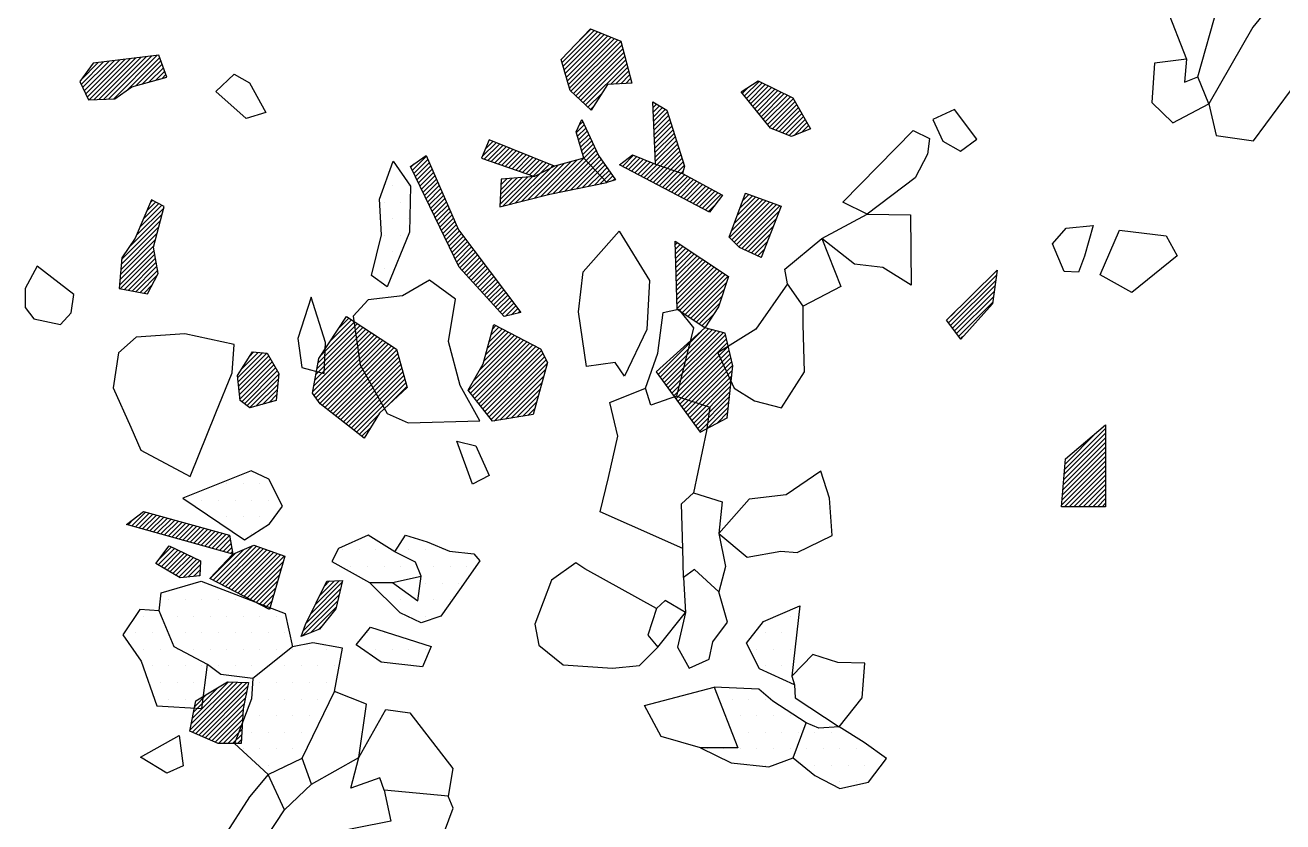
# Model space of a CAD drawing. Header units: metres. Extents: x 128 to 347, y -2100 to -1689.
# Drawn here: x 146 to 240.9, y -1968 to -1907.9 of the extents above; entities that cross this region are included whole.
import ezdxf

# ---------------------------------------------------------------- set-up
doc = ezdxf.new("R2010")
doc.units = ezdxf.units.M
doc.header["$LTSCALE"] = 25
doc.header["$MEASUREMENT"] = 0
doc.layers.get('0').update_dxf_attribs({"linetype": 'CONTINUOUS'})
for name, color, linetype in [('KNOCHEN', 2, 'CONTINUOUS'), ('KNOCHENSCHRAFF', 2, 'CONTINUOUS'), ('STEINE', 4, 'CONTINUOUS'), ('STEINESCHRAFF', 4, 'CONTINUOUS')]:
    doc.layers.add(name, color=color, linetype=linetype)

# ---------------------------------------------------------------- blocks, each defined once
blk = doc.blocks.new('*X1')
at = {"color": 0}
for p, q in [((175.141, -1918.602), (175.353, -1918.391)), ((175.257, -1918.84), (176.312, -1917.785)), ((175.372, -1919.078), (176.42, -1918.031)), ((175.487, -1919.317), (176.527, -1918.277)), ((175.603, -1919.555), (176.635, -1918.523)), ((175.718, -1919.793), (176.742, -1918.769)), ((175.833, -1920.031), (176.85, -1919.015)), ((175.948, -1920.27), (176.958, -1919.261)), ((176.064, -1920.508), (177.065, -1919.507)), ((176.179, -1920.746), (177.173, -1919.753)), ((176.294, -1920.984), (177.28, -1919.999)), ((176.41, -1921.222), (177.388, -1920.245)), ((176.525, -1921.461), (177.495, -1920.491)), ((176.64, -1921.699), (177.603, -1920.737)), ((176.756, -1921.937), (177.71, -1920.983)), ((176.871, -1922.175), (177.818, -1921.229)), ((176.986, -1922.414), (177.926, -1921.475)), ((177.102, -1922.652), (178.033, -1921.721)), ((177.217, -1922.89), (178.141, -1921.967)), ((177.332, -1923.128), (178.248, -1922.213)), ((177.448, -1923.367), (178.356, -1922.459)), ((177.563, -1923.605), (178.463, -1922.705)), ((177.678, -1923.843), (178.571, -1922.951)), ((177.794, -1924.081), (178.678, -1923.197)), ((177.909, -1924.319), (178.803, -1923.426)), ((178.024, -1924.558), (178.955, -1923.627)), ((178.14, -1924.796), (179.107, -1923.828)), ((178.255, -1925.034), (179.259, -1924.03)), ((178.37, -1925.272), (179.411, -1924.231)), ((178.486, -1925.511), (179.564, -1924.433)), ((178.601, -1925.749), (179.716, -1924.634)), ((178.716, -1925.987), (179.868, -1924.836)), ((178.847, -1926.21), (180.02, -1925.037)), ((195.085, -1924.467), (195.24, -1924.312)), ((195.096, -1924.811), (195.454, -1924.452)), ((195.106, -1925.154), (195.667, -1924.593)), ((195.116, -1925.497), (195.88, -1924.733)), ((195.127, -1925.84), (196.094, -1924.873)), ((195.137, -1926.183), (196.307, -1925.013)), ((179.015, -1926.395), (180.172, -1925.238)), ((179.183, -1926.581), (180.324, -1925.44)), ((179.351, -1926.767), (180.476, -1925.641)), ((179.519, -1926.952), (180.628, -1925.843)), ((179.687, -1927.138), (180.781, -1926.044)), ((195.148, -1926.526), (196.521, -1925.153)), ((195.158, -1926.869), (196.734, -1925.294)), ((195.169, -1927.212), (196.947, -1925.434)), ((195.179, -1927.556), (197.161, -1925.574)), ((195.189, -1927.899), (197.374, -1925.714)), ((195.2, -1928.242), (197.587, -1925.854)), ((195.21, -1928.585), (197.801, -1925.995)), ((179.855, -1927.323), (180.933, -1926.246)), ((180.023, -1927.509), (181.085, -1926.447)), ((180.191, -1927.694), (181.237, -1926.648)), ((180.359, -1927.88), (181.389, -1926.85)), ((195.221, -1928.928), (198.014, -1926.135)), ((195.231, -1929.271), (198.227, -1926.275)), ((195.392, -1929.463), (198.441, -1926.415)), ((195.606, -1929.604), (198.654, -1926.555)), ((195.819, -1929.744), (198.867, -1926.696)), ((196.032, -1929.884), (199.081, -1926.836)), ((215.702, -1930.367), (219.321, -1926.748)), ((180.527, -1928.065), (181.541, -1927.051)), ((180.695, -1928.251), (181.693, -1927.253)), ((180.863, -1928.437), (181.845, -1927.454)), ((181.031, -1928.622), (181.998, -1927.656)), ((181.199, -1928.808), (182.15, -1927.857)), ((196.246, -1930.024), (198.96, -1927.31)), ((196.459, -1930.165), (198.783, -1927.84)), ((215.853, -1930.569), (219.264, -1927.159)), ((216.005, -1930.771), (219.206, -1927.57)), ((181.367, -1928.993), (182.302, -1928.058)), ((181.535, -1929.179), (182.454, -1928.26)), ((181.703, -1929.364), (182.606, -1928.461)), ((181.871, -1929.55), (182.758, -1928.663)), ((182.039, -1929.735), (182.91, -1928.864)), ((196.672, -1930.305), (198.607, -1928.37)), ((196.886, -1930.445), (198.431, -1928.9)), ((216.157, -1930.973), (219.149, -1927.981)), ((216.308, -1931.175), (219.092, -1928.391)), ((216.46, -1931.377), (219.035, -1928.802)), ((182.274, -1929.854), (183.062, -1929.066)), ((182.74, -1929.742), (183.215, -1929.267)), ((183.206, -1929.629), (183.367, -1929.468)), ((197.099, -1930.585), (198.013, -1929.671)), ((215.55, -1930.166), (216.169, -1929.547)), ((167.977, -1934.252), (171.53, -1930.698)), ((168.052, -1933.823), (171.315, -1930.56)), ((168.128, -1933.394), (171.101, -1930.421)), ((168.329, -1932.839), (170.886, -1930.282)), ((169.016, -1931.798), (170.672, -1930.143)), ((169.703, -1930.757), (170.457, -1930.004)), ((181.182, -1931.3), (181.789, -1930.693)), ((181.316, -1930.812), (181.557, -1930.571)), ((193.943, -1934.449), (197.587, -1930.805)), ((197.312, -1930.726), (197.373, -1930.665)), ((167.751, -1935.538), (172.174, -1931.115)), ((167.826, -1935.109), (171.959, -1930.976)), ((167.835, -1935.808), (172.388, -1931.254)), ((167.901, -1934.681), (171.745, -1930.837)), ((167.979, -1936.018), (172.603, -1931.393)), ((168.123, -1936.227), (172.817, -1931.532)), ((168.267, -1936.436), (173.032, -1931.671)), ((179.488, -1935.469), (183.416, -1931.54)), ((179.643, -1935.667), (183.649, -1931.661)), ((179.867, -1934.736), (183.184, -1931.419)), ((180.322, -1933.927), (182.951, -1931.298)), ((180.645, -1933.251), (182.719, -1931.177)), ((180.779, -1932.763), (182.486, -1931.056)), ((180.913, -1932.275), (182.254, -1930.935)), ((181.048, -1931.788), (182.021, -1930.814)), ((193.793, -1934.245), (197.064, -1930.974)), ((194.092, -1934.653), (197.866, -1930.879)), ((194.241, -1934.857), (198.145, -1930.953)), ((194.391, -1935.061), (198.425, -1931.028)), ((194.54, -1935.266), (198.704, -1931.102)), ((194.689, -1935.47), (198.888, -1931.271)), ((194.839, -1935.674), (198.954, -1931.558)), ((216.612, -1931.579), (216.793, -1931.397)), ((162.081, -1934.49), (163.956, -1932.616)), ((162.116, -1934.809), (164.28, -1932.645)), ((162.367, -1933.852), (163.631, -1932.587)), ((162.962, -1932.902), (163.307, -1932.557)), ((168.456, -1936.601), (173.247, -1931.81)), ((168.654, -1936.756), (173.461, -1931.949)), ((168.852, -1936.912), (173.676, -1932.088)), ((169.051, -1937.067), (173.89, -1932.227)), ((169.249, -1937.222), (174.074, -1932.397)), ((169.447, -1937.378), (174.151, -1932.673)), ((179.798, -1935.865), (183.881, -1931.782)), ((179.954, -1936.063), (184.114, -1931.903)), ((180.109, -1936.262), (184.346, -1932.024)), ((180.264, -1936.46), (184.579, -1932.145)), ((180.42, -1936.658), (184.811, -1932.267)), ((180.575, -1936.856), (184.986, -1932.445)), ((180.73, -1937.054), (185.104, -1932.681)), ((194.988, -1935.878), (199.02, -1931.846)), ((195.137, -1936.082), (199.086, -1932.133)), ((195.287, -1936.287), (199.153, -1932.421)), ((162.151, -1935.128), (164.425, -1932.853)), ((162.185, -1935.447), (164.553, -1933.079)), ((162.22, -1935.766), (164.681, -1933.305)), ((162.255, -1936.085), (164.809, -1933.53)), ((169.645, -1937.533), (174.229, -1932.949)), ((169.844, -1937.688), (174.307, -1933.225)), ((170.042, -1937.843), (174.384, -1933.501)), ((180.886, -1937.253), (185.222, -1932.916)), ((181.041, -1937.451), (185.34, -1933.152)), ((181.196, -1937.649), (185.415, -1933.43)), ((195.436, -1936.491), (199.219, -1932.708)), ((195.586, -1936.695), (199.285, -1932.996)), ((195.735, -1936.899), (199.351, -1933.283)), ((195.884, -1937.103), (199.417, -1933.571)), ((162.383, -1936.31), (164.937, -1933.756)), ((162.581, -1936.466), (165.065, -1933.981)), ((162.779, -1936.621), (165.172, -1934.228)), ((170.24, -1937.999), (174.462, -1933.777)), ((170.438, -1938.154), (174.54, -1934.053)), ((170.637, -1938.309), (174.617, -1934.329)), ((170.835, -1938.465), (174.695, -1934.604)), ((181.429, -1937.77), (185.283, -1933.916)), ((181.854, -1937.699), (185.151, -1934.402)), ((196.034, -1937.308), (199.384, -1933.957)), ((196.183, -1937.512), (199.344, -1934.351)), ((162.977, -1936.777), (165.133, -1934.62)), ((163.459, -1936.648), (165.094, -1935.013)), ((163.952, -1936.509), (165.055, -1935.405)), ((171.033, -1938.62), (174.773, -1934.88)), ((173.329, -1936.678), (174.85, -1935.156)), ((182.279, -1937.628), (185.019, -1934.887)), ((182.703, -1937.556), (184.887, -1935.373)), ((196.332, -1937.716), (199.303, -1934.745)), ((196.482, -1937.92), (199.262, -1935.14)), ((196.631, -1938.124), (199.222, -1935.534)), ((164.445, -1936.37), (165.016, -1935.798)), ((164.938, -1936.23), (164.977, -1936.19)), ((183.128, -1937.485), (184.755, -1935.858)), ((183.553, -1937.414), (184.623, -1936.344)), ((196.78, -1938.329), (199.181, -1935.928)), ((196.93, -1938.533), (199.14, -1936.322)), ((171.231, -1938.775), (172.72, -1937.287)), ((183.977, -1937.343), (184.491, -1936.83)), ((197.492, -1938.324), (199.1, -1936.717)), ((198.238, -1937.932), (199.059, -1937.111)), ((171.43, -1938.931), (172.141, -1938.219)), ((198.984, -1937.54), (199.018, -1937.505)), ((224.471, -1941.397), (227.546, -1938.322)), ((224.407, -1942.169), (227.547, -1939.029)), ((224.439, -1941.783), (227.546, -1938.675)), ((224.504, -1941.011), (226.92, -1938.594)), ((224.31, -1943.326), (227.547, -1940.089)), ((224.342, -1942.94), (227.547, -1939.735)), ((224.374, -1942.554), (227.547, -1939.382)), ((224.245, -1944.098), (227.548, -1940.795)), ((224.277, -1943.712), (227.548, -1940.442)), ((224.456, -1944.241), (227.548, -1941.148)), ((224.536, -1940.625), (224.584, -1940.577)), ((224.809, -1944.241), (227.548, -1941.502)), ((225.163, -1944.24), (227.549, -1941.855)), ((225.517, -1944.24), (227.549, -1942.208)), ((225.871, -1944.24), (227.549, -1942.562)), ((226.225, -1944.24), (227.549, -1942.915)), ((226.578, -1944.239), (227.55, -1943.268)), ((226.932, -1944.239), (227.55, -1943.622)), ((227.286, -1944.239), (227.55, -1943.975)), ((154.081, -1945.673), (155.118, -1944.635)), ((154.357, -1945.75), (155.395, -1944.712)), ((154.633, -1945.828), (155.673, -1944.788)), ((154.909, -1945.905), (155.95, -1944.864)), ((155.186, -1945.982), (156.227, -1944.94)), ((155.462, -1946.059), (156.505, -1945.017)), ((153.804, -1945.596), (154.248, -1945.152)), ((155.738, -1946.136), (156.782, -1945.093)), ((156.015, -1946.214), (157.059, -1945.169)), ((156.291, -1946.291), (157.337, -1945.245)), ((156.567, -1946.368), (157.614, -1945.321)), ((156.844, -1946.445), (157.892, -1945.398)), ((157.12, -1946.523), (158.169, -1945.474)), ((157.396, -1946.6), (158.446, -1945.55)), ((157.673, -1946.677), (158.724, -1945.626)), ((157.949, -1946.754), (159.001, -1945.702)), ((158.225, -1946.832), (159.278, -1945.779)), ((158.502, -1946.909), (159.556, -1945.855)), ((158.778, -1946.986), (159.833, -1945.931)), ((159.054, -1947.063), (160.11, -1946.007)), ((159.331, -1947.14), (160.388, -1946.084)), ((159.607, -1947.218), (160.665, -1946.16)), ((159.883, -1947.295), (160.942, -1946.236)), ((160.16, -1947.372), (161.22, -1946.312)), ((160.436, -1947.449), (161.467, -1946.418)), ((160.712, -1947.527), (161.521, -1946.718)), ((156.075, -1948.628), (157.316, -1947.388)), ((156.147, -1948.203), (157.076, -1947.273)), ((156.298, -1948.759), (157.555, -1947.502)), ((156.522, -1948.889), (157.794, -1947.616)), ((156.745, -1949.019), (158.034, -1947.73)), ((156.969, -1949.149), (158.273, -1947.845)), ((159.999, -1949.654), (161.94, -1947.713)), ((160.231, -1949.775), (162.549, -1947.457)), ((160.463, -1949.897), (163.159, -1947.201)), ((160.696, -1950.018), (163.501, -1947.213)), ((160.928, -1950.139), (163.763, -1947.304)), ((160.989, -1947.604), (161.575, -1947.018)), ((161.16, -1950.26), (164.026, -1947.395)), ((161.265, -1947.681), (161.629, -1947.317)), ((161.393, -1950.382), (164.288, -1947.486)), ((161.541, -1947.758), (161.682, -1947.617)), ((161.625, -1950.503), (164.551, -1947.577)), ((161.857, -1950.624), (164.813, -1947.668)), ((162.09, -1950.745), (165.076, -1947.759)), ((162.322, -1950.867), (165.338, -1947.851)), ((157.192, -1949.279), (158.512, -1947.959)), ((157.416, -1949.409), (158.751, -1948.073)), ((157.639, -1949.539), (158.991, -1948.187)), ((157.959, -1949.573), (159.23, -1948.302)), ((158.353, -1949.532), (159.253, -1948.632)), ((162.554, -1950.988), (165.601, -1947.942)), ((162.787, -1951.109), (165.527, -1948.369)), ((158.748, -1949.491), (159.237, -1949.002)), ((159.143, -1949.45), (159.22, -1949.372)), ((163.019, -1951.23), (165.382, -1948.867)), ((163.251, -1951.351), (165.238, -1949.365)), ((163.484, -1951.473), (165.093, -1949.863)), ((163.716, -1951.594), (164.948, -1950.362)), ((167.213, -1953.046), (169.836, -1950.424)), ((167.566, -1952.34), (169.946, -1949.961)), ((167.918, -1951.635), (169.75, -1949.802)), ((168.27, -1950.929), (169.381, -1949.818)), ((168.623, -1950.223), (169.011, -1949.835)), ((163.948, -1951.715), (164.804, -1950.86)), ((164.181, -1951.836), (164.659, -1951.358)), ((166.979, -1953.988), (169.616, -1951.351)), ((167.021, -1953.592), (169.726, -1950.888)), ((164.413, -1951.958), (164.514, -1951.856)), ((167.577, -1953.744), (169.506, -1951.815)), ((168.174, -1953.5), (168.439, -1953.235)), ((158.482, -1961.071), (162.075, -1957.477)), ((158.57, -1960.629), (161.733, -1957.466)), ((158.646, -1961.26), (162.418, -1957.488)), ((158.658, -1960.188), (161.39, -1957.456)), ((158.746, -1959.746), (160.63, -1957.862)), ((158.893, -1961.366), (162.761, -1957.499)), ((159.141, -1961.472), (162.843, -1957.771)), ((159.389, -1961.578), (162.752, -1958.215)), ((158.834, -1959.305), (159.753, -1958.385)), ((159.636, -1961.684), (162.661, -1958.659)), ((159.884, -1961.79), (162.57, -1959.104)), ((160.131, -1961.896), (162.488, -1959.54)), ((160.379, -1962.002), (162.466, -1959.915)), ((160.637, -1962.098), (162.444, -1960.291)), ((160.99, -1962.098), (162.422, -1960.666)), ((161.344, -1962.098), (162.4, -1961.041)), ((161.698, -1962.097), (162.379, -1961.417)), ((162.052, -1962.097), (162.357, -1961.792))]:
    blk.add_line(p, q, dxfattribs=at)
blk = doc.blocks.new('*X3')
at = {"color": 0}
for p, q in [((215.102, -1870.863), (216.858, -1869.107)), ((215.393, -1870.219), (216.637, -1868.975)), ((215.699, -1869.559), (216.415, -1868.842)), ((216.006, -1868.899), (216.194, -1868.71)), ((215.289, -1871.029), (217.079, -1869.24)), ((215.477, -1871.195), (217.3, -1869.372)), ((215.664, -1871.361), (217.521, -1869.505)), ((215.852, -1871.527), (217.742, -1869.637)), ((216.039, -1871.693), (217.963, -1869.77)), ((216.227, -1871.859), (218.184, -1869.902)), ((216.415, -1872.025), (218.405, -1870.034)), ((216.602, -1872.191), (218.627, -1870.167)), ((216.79, -1872.357), (218.848, -1870.299)), ((216.977, -1872.523), (218.778, -1870.723)), ((217.165, -1872.69), (218.556, -1871.298)), ((217.352, -1872.856), (218.335, -1871.873)), ((217.54, -1873.022), (218.114, -1872.448)), ((214.626, -1875.582), (216.344, -1873.864)), ((214.748, -1875.106), (216.208, -1873.646)), ((215.428, -1874.072), (216.073, -1873.428)), ((217.727, -1873.188), (217.892, -1873.023)), ((214.851, -1875.71), (216.48, -1874.082)), ((215.076, -1875.839), (216.615, -1874.3)), ((215.46, -1875.808), (216.751, -1874.517)), ((216.045, -1875.577), (216.887, -1874.735)), ((165.229, -1875.128), (165.304, -1875.053)), ((165.334, -1875.376), (165.596, -1875.114)), ((165.44, -1875.624), (165.887, -1875.176)), ((165.546, -1875.871), (166.179, -1875.238)), ((165.651, -1876.119), (166.471, -1875.3)), ((165.757, -1876.367), (166.762, -1875.362)), ((165.863, -1876.615), (167.054, -1875.424)), ((165.969, -1876.863), (167.345, -1875.486)), ((166.074, -1877.111), (167.637, -1875.548)), ((166.18, -1877.359), (167.929, -1875.61)), ((166.397, -1877.495), (168.22, -1875.672)), ((166.656, -1877.59), (168.512, -1875.734)), ((216.63, -1875.345), (217.022, -1874.953)), ((149.209, -1879.834), (153.241, -1875.802)), ((149.323, -1880.074), (153.595, -1875.801)), ((149.436, -1880.314), (153.742, -1876.008)), ((149.55, -1880.553), (153.884, -1876.219)), ((149.664, -1880.793), (154.027, -1876.43)), ((149.778, -1881.033), (154.17, -1876.641)), ((151.718, -1876.972), (152.888, -1875.802)), ((151.987, -1876.349), (152.534, -1875.802)), ((154.965, -1877.613), (156.409, -1876.169)), ((155.216, -1877.716), (156.751, -1876.181)), ((155.466, -1877.819), (157.092, -1876.193)), ((155.717, -1877.922), (157.434, -1876.205)), ((155.845, -1876.38), (156.068, -1876.157)), ((155.968, -1878.025), (157.776, -1876.217)), ((156.218, -1878.128), (158.117, -1876.229)), ((156.469, -1878.231), (158.459, -1876.241)), ((156.9, -1878.154), (158.8, -1876.253)), ((157.369, -1878.038), (158.955, -1876.452)), ((166.915, -1877.684), (168.804, -1875.796)), ((167.174, -1877.779), (169.095, -1875.858)), ((167.432, -1877.874), (169.387, -1875.92)), ((167.691, -1877.969), (169.678, -1875.982)), ((168.763, -1877.25), (169.97, -1876.043)), ((168.99, -1877.377), (170.262, -1876.105)), ((169.216, -1877.504), (170.553, -1876.167)), ((169.443, -1877.631), (170.845, -1876.229)), ((169.669, -1877.759), (171.137, -1876.291)), ((169.895, -1877.886), (171.411, -1876.37)), ((149.891, -1881.273), (154.313, -1876.851)), ((150.005, -1881.513), (154.456, -1877.062)), ((150.119, -1881.752), (154.598, -1877.273)), ((150.233, -1881.992), (154.741, -1877.484)), ((154.828, -1877.751), (154.965, -1877.613)), ((157.838, -1877.923), (159.021, -1876.739)), ((158.307, -1877.807), (159.088, -1877.026)), ((158.775, -1877.692), (159.154, -1877.314)), ((167.95, -1878.064), (168.709, -1877.304)), ((168.208, -1878.159), (168.709, -1877.658)), ((170.122, -1878.013), (171.366, -1876.769)), ((170.348, -1878.14), (171.321, -1877.167)), ((170.575, -1878.267), (171.276, -1877.566)), ((205.968, -1877.522), (206.334, -1877.156)), ((206.134, -1877.71), (206.891, -1876.953)), ((206.3, -1877.898), (207.096, -1877.102)), ((206.465, -1878.085), (207.27, -1877.28)), ((206.631, -1878.273), (207.445, -1877.459)), ((206.797, -1878.461), (207.62, -1877.638)), ((154.895, -1878.037), (155.216, -1877.716)), ((154.963, -1878.322), (155.466, -1877.819)), ((155.031, -1878.608), (155.717, -1877.922)), ((155.099, -1878.894), (155.968, -1878.025)), ((155.167, -1879.179), (156.218, -1878.128)), ((155.235, -1879.465), (156.469, -1878.231)), ((155.481, -1879.572), (156.748, -1878.306)), ((155.734, -1879.673), (157.032, -1878.375)), ((155.987, -1879.774), (157.317, -1878.443)), ((156.239, -1879.875), (157.602, -1878.512)), ((156.642, -1879.826), (157.886, -1878.581)), ((168.467, -1878.253), (168.71, -1878.011)), ((170.801, -1878.394), (171.231, -1877.964)), ((171.028, -1878.521), (171.186, -1878.363)), ((206.963, -1878.648), (207.795, -1877.816)), ((207.129, -1878.836), (207.97, -1877.995)), ((207.295, -1879.024), (208.145, -1878.174)), ((207.585, -1879.087), (208.319, -1878.353)), ((207.929, -1879.097), (208.494, -1878.531)), ((218.678, -1880.722), (220.796, -1878.604)), ((218.77, -1880.984), (221.129, -1878.624)), ((222.401, -1878.767), (223.238, -1877.93)), ((222.472, -1879.05), (223.372, -1878.149)), ((222.543, -1879.332), (223.507, -1878.368)), ((222.613, -1879.615), (223.642, -1878.587)), ((150.347, -1882.232), (153.543, -1879.035)), ((157.057, -1879.764), (158.171, -1878.65)), ((157.472, -1879.703), (158.111, -1879.064)), ((157.887, -1879.642), (158.017, -1879.511)), ((208.272, -1879.107), (208.669, -1878.71)), ((208.616, -1879.117), (208.844, -1878.889)), ((208.96, -1879.127), (209.019, -1879.068)), ((218.126, -1879.153), (218.346, -1878.932)), ((218.218, -1879.414), (218.755, -1878.878)), ((218.31, -1879.676), (219.163, -1878.823)), ((218.402, -1879.937), (219.571, -1878.768)), ((218.494, -1880.199), (219.979, -1878.713)), ((218.586, -1880.46), (220.388, -1878.659)), ((218.862, -1881.245), (221.158, -1878.949)), ((218.954, -1881.507), (221.186, -1879.275)), ((222.684, -1879.898), (223.776, -1878.806)), ((222.755, -1880.18), (223.911, -1879.025)), ((222.826, -1880.463), (224.046, -1879.244)), ((222.897, -1880.746), (224.18, -1879.462)), ((219.046, -1881.768), (221.214, -1879.6)), ((219.327, -1881.841), (221.243, -1879.925)), ((219.746, -1881.775), (221.271, -1880.251)), ((222.968, -1881.028), (224.315, -1879.681)), ((223.039, -1881.311), (224.45, -1879.9)), ((223.11, -1881.594), (224.584, -1880.119)), ((223.206, -1881.851), (224.719, -1880.338)), ((220.165, -1881.71), (221.299, -1880.576)), ((220.584, -1881.645), (221.327, -1880.901)), ((221.003, -1881.579), (221.356, -1881.226)), ((223.419, -1881.992), (224.854, -1880.557)), ((223.631, -1882.133), (224.988, -1880.776)), ((223.843, -1882.274), (225.123, -1880.995)), ((224.055, -1882.416), (225.258, -1881.214)), ((224.268, -1882.557), (225.392, -1881.432)), ((150.46, -1882.472), (151.332, -1881.6)), ((224.48, -1882.698), (225.529, -1881.649)), ((224.692, -1882.84), (225.666, -1881.866)), ((225.005, -1882.88), (225.803, -1882.082)), ((225.632, -1882.607), (225.94, -1882.299)), ((160.598, -1886.123), (161.506, -1885.214)), ((160.644, -1885.723), (161.282, -1885.085)), ((160.69, -1885.324), (161.058, -1884.955)), ((160.736, -1884.924), (160.834, -1884.826)), ((203.49, -1885.657), (204.533, -1884.614)), ((203.656, -1885.845), (204.734, -1884.767)), ((203.822, -1886.032), (204.935, -1884.919)), ((203.988, -1886.22), (205.136, -1885.072)), ((204.154, -1886.408), (205.337, -1885.224)), ((160.459, -1887.322), (161.793, -1885.989)), ((160.505, -1886.922), (161.758, -1885.669)), ((160.552, -1886.523), (161.724, -1885.35)), ((203.301, -1890.796), (207.941, -1886.156)), ((203.324, -1885.47), (203.393, -1885.401)), ((204.32, -1886.595), (205.538, -1885.377)), ((204.486, -1886.783), (205.747, -1885.521)), ((204.652, -1886.97), (206.021, -1885.6)), ((204.818, -1887.158), (206.296, -1885.68)), ((204.867, -1888.876), (207.666, -1886.077)), ((204.984, -1887.345), (206.57, -1885.759)), ((205.034, -1888.356), (207.392, -1885.997)), ((205.15, -1887.533), (206.844, -1885.839)), ((205.201, -1887.836), (207.118, -1885.918)), ((160.321, -1888.521), (161.895, -1886.946)), ((160.367, -1888.121), (161.861, -1886.627)), ((160.413, -1887.721), (161.827, -1886.308)), ((203.346, -1891.104), (208.215, -1886.235)), ((207.158, -1887.646), (208.489, -1886.315)), ((207.454, -1887.704), (208.763, -1886.394)), ((207.749, -1887.762), (208.961, -1886.55)), ((208.045, -1887.82), (209.101, -1886.763)), ((208.341, -1887.878), (209.242, -1886.976)), ((149.944, -1889.705), (151.586, -1888.064)), ((150.105, -1889.898), (152.228, -1887.775)), ((150.266, -1890.091), (152.521, -1887.835)), ((150.46, -1890.251), (152.815, -1887.895)), ((150.793, -1890.271), (153.108, -1887.955)), ((151.127, -1890.29), (153.402, -1888.015)), ((151.46, -1890.31), (153.696, -1888.075)), ((160.183, -1889.72), (161.998, -1887.904)), ((160.229, -1889.32), (161.964, -1887.585)), ((160.275, -1888.92), (161.93, -1887.266)), ((203.391, -1891.413), (206.843, -1887.961)), ((208.636, -1887.935), (209.382, -1887.19)), ((208.932, -1887.993), (209.522, -1887.403)), ((209.227, -1888.051), (209.663, -1887.616)), ((209.523, -1888.109), (209.803, -1887.829)), ((209.819, -1888.167), (209.943, -1888.043)), ((149.784, -1889.512), (150.585, -1888.711)), ((151.794, -1890.33), (153.989, -1888.135)), ((152.112, -1890.366), (154.149, -1888.329)), ((152.339, -1890.493), (154.259, -1888.573)), ((152.565, -1890.62), (154.369, -1888.817)), ((152.791, -1890.748), (154.478, -1889.06)), ((160.106, -1890.504), (162.067, -1888.543)), ((160.137, -1890.119), (162.033, -1888.224)), ((160.316, -1890.647), (162.101, -1888.862)), ((202.986, -1888.636), (203.102, -1888.52)), ((203.031, -1888.945), (203.367, -1888.609)), ((203.076, -1889.253), (203.632, -1888.697)), ((203.121, -1889.562), (203.898, -1888.785)), ((203.166, -1889.87), (204.163, -1888.873)), ((203.211, -1890.179), (204.428, -1888.961)), ((203.256, -1890.487), (204.693, -1889.05)), ((203.467, -1891.691), (206.707, -1888.45)), ((203.626, -1891.885), (206.571, -1888.94)), ((153.017, -1890.875), (154.588, -1889.304)), ((153.243, -1891.002), (154.698, -1889.548)), ((153.469, -1891.13), (154.807, -1889.792)), ((160.527, -1890.79), (162.121, -1889.196)), ((160.737, -1890.933), (161.845, -1889.825)), ((203.784, -1892.08), (206.435, -1889.43)), ((203.943, -1892.275), (206.299, -1889.919)), ((214.617, -1892.562), (217.176, -1890.002)), ((153.696, -1891.257), (154.917, -1890.036)), ((153.922, -1891.385), (155.027, -1890.28)), ((154.51, -1891.15), (155.136, -1890.524)), ((160.947, -1891.076), (161.57, -1890.454)), ((204.102, -1892.47), (206.163, -1890.409)), ((204.261, -1892.665), (206.027, -1890.899)), ((214.682, -1892.143), (216.773, -1890.052)), ((214.77, -1891.701), (216.192, -1890.279)), ((214.807, -1892.725), (217.418, -1890.114)), ((214.858, -1891.259), (215.611, -1890.506)), ((214.946, -1890.818), (215.031, -1890.733)), ((214.998, -1892.888), (217.66, -1890.225)), ((215.188, -1893.051), (217.902, -1890.337)), ((215.379, -1893.214), (218.144, -1890.448)), ((215.569, -1893.377), (218.386, -1890.56)), ((215.805, -1893.495), (218.628, -1890.671)), ((216.095, -1893.558), (218.87, -1890.783)), ((216.385, -1893.622), (219.133, -1890.873)), ((216.675, -1893.685), (219.445, -1890.915)), ((216.966, -1893.748), (219.757, -1890.956)), ((161.158, -1891.22), (161.294, -1891.083)), ((204.419, -1892.859), (205.89, -1891.388)), ((204.578, -1893.054), (205.754, -1891.878)), ((217.256, -1893.811), (220.07, -1890.998)), ((219.898, -1891.523), (220.382, -1891.039)), ((204.737, -1893.249), (205.618, -1892.368)), ((204.896, -1893.444), (205.482, -1892.857)), ((217.28, -1894.495), (219.472, -1892.303)), ((217.295, -1894.126), (219.358, -1892.063)), ((219.048, -1893.08), (219.585, -1892.542)), ((219.52, -1892.961), (219.699, -1892.782)), ((205.054, -1893.638), (205.346, -1893.347)), ((217.264, -1894.864), (218.662, -1893.466)), ((202.639, -1895.7), (203.782, -1894.558)), ((202.965, -1895.728), (204.5, -1894.192)), ((203.291, -1895.756), (205.215, -1893.832)), ((203.616, -1895.784), (205.508, -1893.892)), ((203.942, -1895.811), (205.802, -1893.952)), ((204.268, -1895.839), (206.095, -1894.012)), ((204.594, -1895.867), (206.389, -1894.072)), ((204.92, -1895.894), (206.682, -1894.132)), ((205.246, -1895.922), (206.976, -1894.192)), ((205.572, -1895.95), (207.29, -1894.231)), ((205.897, -1895.977), (207.673, -1894.201)), ((206.223, -1896.005), (208.057, -1894.172)), ((206.549, -1896.033), (208.44, -1894.142)), ((206.875, -1896.06), (208.823, -1894.112)), ((207.201, -1896.088), (209.207, -1894.082)), ((207.527, -1896.116), (209.59, -1894.053)), ((207.853, -1896.144), (209.973, -1894.023)), ((208.179, -1896.171), (210.357, -1893.993)), ((208.504, -1896.199), (210.74, -1893.963)), ((208.83, -1896.227), (211.123, -1893.934)), ((209.156, -1896.254), (211.279, -1894.132)), ((209.482, -1896.282), (211.392, -1894.372)), ((209.808, -1896.31), (211.505, -1894.612)), ((217.628, -1894.853), (218.551, -1893.931)), ((218.369, -1894.466), (218.44, -1894.396)), ((201.987, -1895.645), (202.344, -1895.288)), ((202.313, -1895.673), (203.063, -1894.923)), ((210.134, -1896.337), (211.618, -1894.853)), ((210.46, -1896.365), (211.732, -1895.093)), ((210.785, -1896.393), (211.845, -1895.333)), ((211.111, -1896.421), (211.958, -1895.574)), ((185.532, -1897.605), (186.567, -1896.569)), ((186.318, -1896.465), (186.334, -1896.449)), ((211.437, -1896.448), (212.071, -1895.814)), ((211.763, -1896.476), (212.185, -1896.054)), ((212.089, -1896.504), (212.298, -1896.294)), ((184.223, -1901.035), (187.968, -1897.29)), ((184.26, -1900.644), (187.735, -1897.17)), ((184.298, -1900.253), (187.501, -1897.05)), ((184.335, -1899.862), (187.268, -1896.93)), ((184.372, -1899.472), (187.034, -1896.81)), ((184.745, -1898.745), (186.801, -1896.689)), ((184.186, -1901.426), (187.697, -1897.915)), ((184.148, -1901.817), (187.298, -1898.667)), ((184.356, -1901.962), (186.9, -1899.418)), ((211.121, -1899.946), (212.182, -1898.885)), ((211.24, -1899.474), (211.944, -1898.77)), ((211.252, -1900.169), (212.42, -1899)), ((211.383, -1900.392), (212.659, -1899.116)), ((211.514, -1900.614), (212.897, -1899.231)), ((211.645, -1900.837), (213.135, -1899.346)), ((211.775, -1901.06), (213.373, -1899.462)), ((184.641, -1902.031), (186.561, -1900.112)), ((211.906, -1901.282), (213.438, -1899.75)), ((212.037, -1901.505), (213.446, -1900.096)), ((212.168, -1901.728), (213.454, -1900.442)), ((225.239, -1899.971), (225.337, -1899.873)), ((225.299, -1900.264), (225.754, -1899.809)), ((225.36, -1900.557), (226.171, -1899.746)), ((225.42, -1900.85), (226.588, -1899.682)), ((225.481, -1901.143), (226.952, -1899.671)), ((225.541, -1901.436), (227.147, -1899.83)), ((225.765, -1901.566), (227.342, -1899.989)), ((226.286, -1901.398), (227.537, -1900.147)), ((226.807, -1901.231), (227.732, -1900.306)), ((184.926, -1902.099), (186.286, -1900.739)), ((185.211, -1902.168), (186.012, -1901.367)), ((212.299, -1901.95), (213.462, -1900.788)), ((212.476, -1902.127), (213.469, -1901.134)), ((227.328, -1901.063), (227.927, -1900.464)), ((227.849, -1900.895), (228.122, -1900.623)), ((185.496, -1902.236), (185.738, -1901.994)), ((212.971, -1901.985), (213.477, -1901.479)), ((213.467, -1901.843), (213.485, -1901.825)), ((186.56, -1910.719), (188.978, -1908.301)), ((186.638, -1910.994), (189.231, -1908.401)), ((186.716, -1911.269), (189.483, -1908.502)), ((186.794, -1911.545), (189.736, -1908.603)), ((186.872, -1911.82), (189.989, -1908.704)), ((186.951, -1912.096), (190.242, -1908.805)), ((187.029, -1912.371), (190.494, -1908.906)), ((187.541, -1909.384), (188.725, -1908.2)), ((187.107, -1912.647), (190.747, -1909.007)), ((187.22, -1912.887), (190.988, -1909.119)), ((187.403, -1913.058), (191.061, -1909.4)), ((187.586, -1913.229), (191.133, -1909.681)), ((150.217, -1912.06), (151.562, -1910.715)), ((150.265, -1912.366), (151.966, -1910.664)), ((150.38, -1912.604), (152.37, -1910.614)), ((150.495, -1912.843), (152.774, -1910.564)), ((150.61, -1913.081), (153.177, -1910.514)), ((150.725, -1913.32), (153.581, -1910.463)), ((150.881, -1913.517), (153.985, -1910.413)), ((151.244, -1913.508), (154.389, -1910.363)), ((151.607, -1913.498), (154.793, -1910.313)), ((151.97, -1913.489), (155.196, -1910.262)), ((152.333, -1913.479), (155.6, -1910.212)), ((152.697, -1913.469), (156.004, -1910.162)), ((153.678, -1912.842), (156.192, -1910.327)), ((154.415, -1912.458), (156.287, -1910.586)), ((154.899, -1912.328), (156.381, -1910.845)), ((187.768, -1913.399), (191.206, -1909.962)), ((187.951, -1913.57), (191.279, -1910.242)), ((188.134, -1913.741), (191.352, -1910.523)), ((188.317, -1913.912), (191.424, -1910.804)), ((155.383, -1912.197), (156.476, -1911.105)), ((155.868, -1912.066), (156.57, -1911.364)), ((156.352, -1911.935), (156.665, -1911.623)), ((190.229, -1912.353), (191.497, -1911.085)), ((190.603, -1912.332), (191.57, -1911.366)), ((190.978, -1912.311), (191.642, -1911.647)), ((191.353, -1912.29), (191.715, -1911.928)), ((191.727, -1912.269), (191.788, -1912.209)), ((200.157, -1913.031), (200.616, -1912.573)), ((200.314, -1913.228), (201.407, -1912.135)), ((200.471, -1913.425), (201.645, -1912.251)), ((200.628, -1913.621), (201.882, -1912.367)), ((200.785, -1913.818), (202.12, -1912.483)), ((200.942, -1914.015), (202.357, -1912.599)), ((201.099, -1914.211), (202.594, -1912.716)), ((188.5, -1914.082), (189.54, -1913.042)), ((193.39, -1913.789), (193.449, -1913.729)), ((201.255, -1914.408), (202.832, -1912.832)), ((201.412, -1914.605), (203.069, -1912.948)), ((201.569, -1914.801), (203.306, -1913.064)), ((201.726, -1914.998), (203.544, -1913.18)), ((201.883, -1915.195), (203.781, -1913.296)), ((202.04, -1915.392), (203.987, -1913.444)), ((202.197, -1915.588), (204.115, -1913.67)), ((188.682, -1914.253), (188.937, -1913.999)), ((193.405, -1914.127), (193.674, -1913.857)), ((193.42, -1914.466), (193.899, -1913.986)), ((193.435, -1914.804), (194.125, -1914.114)), ((193.449, -1915.143), (194.35, -1914.243)), ((193.464, -1915.482), (194.502, -1914.444)), ((202.407, -1915.731), (204.242, -1913.896)), ((202.663, -1915.829), (204.37, -1914.122)), ((202.918, -1915.928), (204.498, -1914.347)), ((203.173, -1916.026), (204.626, -1914.573)), ((187.638, -1916.005), (188.217, -1915.425)), ((187.838, -1915.451), (188.104, -1915.185)), ((193.479, -1915.82), (194.586, -1914.713)), ((193.494, -1916.159), (194.671, -1914.982)), ((193.509, -1916.497), (194.755, -1915.252)), ((193.524, -1916.836), (194.84, -1915.521)), ((203.428, -1916.125), (204.754, -1914.799)), ((203.683, -1916.223), (204.881, -1915.025)), ((204.051, -1916.209), (205.009, -1915.25)), ((204.634, -1915.979), (205.137, -1915.476)), ((181.012, -1916.62), (181.063, -1916.57)), ((187.716, -1916.281), (188.331, -1915.665)), ((187.794, -1916.556), (188.444, -1915.905)), ((187.872, -1916.832), (188.558, -1916.145)), ((187.949, -1917.107), (188.671, -1916.386)), ((193.539, -1917.174), (194.924, -1915.79)), ((193.554, -1917.513), (195.009, -1916.059)), ((193.569, -1917.852), (195.093, -1916.328)), ((205.217, -1915.749), (205.265, -1915.702)), ((180.528, -1917.812), (181.567, -1916.772)), ((180.684, -1918.009), (181.819, -1916.873)), ((180.77, -1917.216), (181.315, -1916.671)), ((180.946, -1918.1), (182.072, -1916.975)), ((181.209, -1918.191), (182.324, -1917.076)), ((181.472, -1918.282), (182.576, -1917.177)), ((181.735, -1918.372), (182.829, -1917.278)), ((181.998, -1918.463), (183.081, -1917.38)), ((182.26, -1918.554), (183.333, -1917.481)), ((188.027, -1917.383), (188.785, -1916.626)), ((188.105, -1917.659), (188.898, -1916.866)), ((188.184, -1917.934), (189.012, -1917.106)), ((188.356, -1918.115), (189.125, -1917.346)), ((193.584, -1918.19), (195.178, -1916.597)), ((193.702, -1918.426), (195.262, -1916.866)), ((193.964, -1918.517), (195.347, -1917.135)), ((194.226, -1918.609), (195.431, -1917.404)), ((182.523, -1918.645), (183.586, -1917.582)), ((182.786, -1918.735), (183.838, -1917.683)), ((183.049, -1918.826), (184.09, -1917.785)), ((183.312, -1918.917), (184.343, -1917.886)), ((183.574, -1919.008), (184.595, -1917.987)), ((183.837, -1919.098), (184.847, -1918.088)), ((183.996, -1921.06), (186.713, -1918.343)), ((184.1, -1919.189), (185.1, -1918.19)), ((184.363, -1919.28), (185.352, -1918.291)), ((184.473, -1920.938), (187.204, -1918.206)), ((184.909, -1919.087), (185.604, -1918.392)), ((184.949, -1920.815), (187.695, -1918.069)), ((185.425, -1920.693), (188.183, -1917.934)), ((185.883, -1920.588), (188.356, -1918.115)), ((186.327, -1920.498), (188.528, -1918.297)), ((188.528, -1918.297), (189.239, -1917.586)), ((188.7, -1918.479), (189.365, -1917.813)), ((188.871, -1918.66), (189.51, -1918.022)), ((189.043, -1918.842), (189.655, -1918.23)), ((189.215, -1919.024), (189.8, -1918.439)), ((191.101, -1918.552), (191.943, -1917.71)), ((191.332, -1918.674), (192.194, -1917.813)), ((191.564, -1918.796), (192.444, -1917.916)), ((191.796, -1918.918), (192.695, -1918.019)), ((192.028, -1919.04), (192.946, -1918.122)), ((192.26, -1919.161), (193.196, -1918.225)), ((192.491, -1919.283), (193.447, -1918.328)), ((192.723, -1919.405), (193.702, -1918.426)), ((194.488, -1918.7), (195.516, -1917.673)), ((194.75, -1918.792), (195.6, -1917.942)), ((195.012, -1918.883), (195.685, -1918.211)), ((181.866, -1921.423), (183.933, -1919.356)), ((181.884, -1921.052), (183.548, -1919.388)), ((181.902, -1920.68), (183.162, -1919.42)), ((182.092, -1921.551), (184.318, -1919.324)), ((182.568, -1921.428), (184.909, -1919.087)), ((183.044, -1921.306), (185.618, -1918.732)), ((183.52, -1921.183), (186.223, -1918.481)), ((185.618, -1918.732), (185.857, -1918.493)), ((186.77, -1920.408), (188.7, -1918.479)), ((187.214, -1920.318), (188.871, -1918.66)), ((187.658, -1920.228), (189.043, -1918.842)), ((188.101, -1920.138), (189.215, -1919.024)), ((188.545, -1920.047), (189.387, -1919.205)), ((188.989, -1919.957), (189.559, -1919.387)), ((189.387, -1919.205), (189.945, -1918.647)), ((189.559, -1919.387), (190.09, -1918.856)), ((189.731, -1919.569), (190.235, -1919.064)), ((189.903, -1919.751), (190.38, -1919.273)), ((192.955, -1919.527), (193.964, -1918.517)), ((193.187, -1919.648), (194.226, -1918.609)), ((193.418, -1919.77), (194.488, -1918.7)), ((193.65, -1919.892), (194.75, -1918.792)), ((193.882, -1920.014), (195.012, -1918.883)), ((194.114, -1920.136), (195.274, -1918.975)), ((194.346, -1920.257), (195.536, -1919.066)), ((194.577, -1920.379), (195.778, -1919.178)), ((194.809, -1920.501), (196.007, -1919.303)), ((195.274, -1918.975), (195.769, -1918.48)), ((195.536, -1919.066), (195.684, -1918.918)), ((181.92, -1920.309), (182.777, -1919.451)), ((181.937, -1919.938), (182.392, -1919.483)), ((181.955, -1919.566), (182.007, -1919.515)), ((189.432, -1919.867), (189.731, -1919.569)), ((189.876, -1919.777), (189.903, -1919.751)), ((190.381, -1919.626), (190.525, -1919.481)), ((195.041, -1920.623), (196.237, -1919.427)), ((195.273, -1920.744), (196.466, -1919.551)), ((195.504, -1920.866), (196.696, -1919.675)), ((195.736, -1920.988), (196.925, -1919.799)), ((195.968, -1921.11), (197.154, -1919.923)), ((196.2, -1921.231), (197.384, -1920.048)), ((196.432, -1921.353), (197.613, -1920.172)), ((196.663, -1921.475), (197.842, -1920.296)), ((155.222, -1921.904), (155.891, -1921.236)), ((155.478, -1921.294), (155.659, -1921.114)), ((196.895, -1921.597), (198.072, -1920.42)), ((197.127, -1921.719), (198.301, -1920.544)), ((197.359, -1921.84), (198.53, -1920.669)), ((199.176, -1923.912), (201.95, -1921.138)), ((199.347, -1923.388), (201.69, -1921.045)), ((199.353, -1924.089), (202.21, -1921.231)), ((199.553, -1922.828), (201.429, -1920.952)), ((199.759, -1922.268), (201.169, -1920.859)), ((199.966, -1921.708), (200.908, -1920.766)), ((200.172, -1921.148), (200.648, -1920.672)), ((200.378, -1920.589), (200.387, -1920.579)), ((153.883, -1924.658), (156.391, -1922.149)), ((154.453, -1923.734), (156.519, -1921.667)), ((154.709, -1923.124), (156.354, -1921.479)), ((154.966, -1922.514), (156.122, -1921.357)), ((197.59, -1921.962), (198.101, -1921.452)), ((199.53, -1924.265), (202.471, -1921.324)), ((199.707, -1924.442), (202.731, -1921.418)), ((199.884, -1924.619), (202.992, -1921.511)), ((200.109, -1924.746), (202.943, -1921.913)), ((153.286, -1925.961), (156.135, -1923.112)), ((153.321, -1925.573), (156.263, -1922.631)), ((200.35, -1924.859), (202.713, -1922.496)), ((200.591, -1924.972), (202.483, -1923.08)), ((153.218, -1926.737), (155.879, -1924.075)), ((153.252, -1926.349), (156.007, -1923.594)), ((200.832, -1925.085), (202.254, -1923.663)), ((153.15, -1927.512), (155.773, -1924.888)), ((153.184, -1927.124), (155.751, -1924.557)), ((201.073, -1925.197), (202.024, -1924.246)), ((201.314, -1925.31), (201.794, -1924.83)), ((153.238, -1927.777), (155.827, -1925.188)), ((153.535, -1927.833), (155.881, -1925.488)), ((153.832, -1927.89), (155.935, -1925.787)), ((201.555, -1925.423), (201.564, -1925.413)), ((154.13, -1927.946), (155.989, -1926.087)), ((154.427, -1928.003), (156.043, -1926.386)), ((154.724, -1928.059), (156.014, -1926.769)), ((155.021, -1928.115), (155.612, -1927.525))]:
    blk.add_line(p, q, dxfattribs=at)
blk = doc.blocks.new('*X12')
at = {"color": 0}
for p, q in [((173.75, -1920), (173.75, -1920)), ((175, -1920), (175, -1920)), ((173.125, -1921.25), (173.125, -1921.25)), ((174.375, -1921.25), (174.375, -1921.25)), ((173.75, -1922.5), (173.75, -1922.5)), ((175, -1922.5), (175, -1922.5)), ((173.125, -1923.75), (173.125, -1923.75)), ((174.375, -1923.75), (174.375, -1923.75)), ((173.75, -1925), (173.75, -1925)), ((173.125, -1926.25), (173.125, -1926.25)), ((161.25, -1942.5), (161.25, -1942.5)), ((162.5, -1942.5), (162.5, -1942.5)), ((163.75, -1942.5), (163.75, -1942.5)), ((159.375, -1943.75), (159.375, -1943.75)), ((160.625, -1943.75), (160.625, -1943.75)), ((161.875, -1943.75), (161.875, -1943.75)), ((163.125, -1943.75), (163.125, -1943.75)), ((164.375, -1943.75), (164.375, -1943.75)), ((161.25, -1945), (161.25, -1945)), ((162.5, -1945), (162.5, -1945)), ((163.75, -1945), (163.75, -1945)), ((161.875, -1946.25), (161.875, -1946.25)), ((163.125, -1946.25), (163.125, -1946.25)), ((170, -1947.5), (170, -1947.5)), ((171.25, -1947.5), (171.25, -1947.5)), ((172.5, -1947.5), (172.5, -1947.5)), ((175, -1947.5), (175, -1947.5)), ((176.25, -1947.5), (176.25, -1947.5)), ((177.5, -1947.5), (177.5, -1947.5)), ((170.625, -1948.75), (170.625, -1948.75)), ((171.875, -1948.75), (171.875, -1948.75)), ((173.125, -1948.75), (173.125, -1948.75)), ((174.375, -1948.75), (174.375, -1948.75)), ((175.625, -1948.75), (175.625, -1948.75)), ((176.875, -1948.75), (176.875, -1948.75)), ((178.125, -1948.75), (178.125, -1948.75)), ((179.375, -1948.75), (179.375, -1948.75)), ((172.5, -1950), (172.5, -1950)), ((173.75, -1950), (173.75, -1950)), ((176.25, -1950), (176.25, -1950)), ((177.5, -1950), (177.5, -1950)), ((178.75, -1950), (178.75, -1950)), ((156.875, -1951.25), (156.875, -1951.25)), ((158.125, -1951.25), (158.125, -1951.25)), ((159.375, -1951.25), (159.375, -1951.25)), ((160.625, -1951.25), (160.625, -1951.25)), ((161.875, -1951.25), (161.875, -1951.25)), ((174.375, -1951.25), (174.375, -1951.25)), ((176.875, -1951.25), (176.875, -1951.25)), ((178.125, -1951.25), (178.125, -1951.25)), ((155, -1952.5), (155, -1952.5)), ((156.25, -1952.5), (156.25, -1952.5)), ((157.5, -1952.5), (157.5, -1952.5)), ((158.75, -1952.5), (158.75, -1952.5)), ((160, -1952.5), (160, -1952.5)), ((161.25, -1952.5), (161.25, -1952.5)), ((162.5, -1952.5), (162.5, -1952.5)), ((163.75, -1952.5), (163.75, -1952.5)), ((165, -1952.5), (165, -1952.5)), ((175, -1952.5), (175, -1952.5)), ((176.25, -1952.5), (176.25, -1952.5)), ((203.75, -1952.5), (203.75, -1952.5)), ((154.375, -1953.75), (154.375, -1953.75)), ((155.625, -1953.75), (155.625, -1953.75)), ((156.875, -1953.75), (156.875, -1953.75)), ((158.125, -1953.75), (158.125, -1953.75)), ((159.375, -1953.75), (159.375, -1953.75)), ((160.625, -1953.75), (160.625, -1953.75)), ((161.875, -1953.75), (161.875, -1953.75)), ((163.125, -1953.75), (163.125, -1953.75)), ((164.375, -1953.75), (164.375, -1953.75)), ((165.625, -1953.75), (165.625, -1953.75)), ((171.875, -1953.75), (171.875, -1953.75)), ((173.125, -1953.75), (173.125, -1953.75)), ((201.875, -1953.75), (201.875, -1953.75)), ((203.125, -1953.75), (203.125, -1953.75)), ((155, -1955), (155, -1955)), ((156.25, -1955), (156.25, -1955)), ((157.5, -1955), (157.5, -1955)), ((158.75, -1955), (158.75, -1955)), ((160, -1955), (160, -1955)), ((161.25, -1955), (161.25, -1955)), ((162.5, -1955), (162.5, -1955)), ((163.75, -1955), (163.75, -1955)), ((165, -1955), (165, -1955)), ((166.25, -1955), (166.25, -1955)), ((167.5, -1955), (167.5, -1955)), ((168.75, -1955), (168.75, -1955)), ((172.5, -1955), (172.5, -1955)), ((173.75, -1955), (173.75, -1955)), ((175, -1955), (175, -1955)), ((176.25, -1955), (176.25, -1955)), ((201.25, -1955), (201.25, -1955)), ((202.5, -1955), (202.5, -1955)), ((203.75, -1955), (203.75, -1955)), ((155.625, -1956.25), (155.625, -1956.25)), ((156.875, -1956.25), (156.875, -1956.25)), ((158.125, -1956.25), (158.125, -1956.25)), ((159.375, -1956.25), (159.375, -1956.25)), ((160.625, -1956.25), (160.625, -1956.25)), ((161.875, -1956.25), (161.875, -1956.25)), ((163.125, -1956.25), (163.125, -1956.25)), ((164.375, -1956.25), (164.375, -1956.25)), ((165.625, -1956.25), (165.625, -1956.25)), ((166.875, -1956.25), (166.875, -1956.25)), ((168.125, -1956.25), (168.125, -1956.25)), ((169.375, -1956.25), (169.375, -1956.25)), ((175.625, -1956.25), (175.625, -1956.25)), ((201.875, -1956.25), (201.875, -1956.25)), ((203.125, -1956.25), (203.125, -1956.25)), ((156.25, -1957.5), (156.25, -1957.5)), ((157.5, -1957.5), (157.5, -1957.5)), ((158.75, -1957.5), (158.75, -1957.5)), ((163.75, -1957.5), (163.75, -1957.5)), ((165, -1957.5), (165, -1957.5)), ((166.25, -1957.5), (166.25, -1957.5)), ((167.5, -1957.5), (167.5, -1957.5)), ((168.75, -1957.5), (168.75, -1957.5)), ((203.75, -1957.5), (203.75, -1957.5)), ((156.875, -1958.75), (156.875, -1958.75)), ((158.125, -1958.75), (158.125, -1958.75)), ((159.375, -1958.75), (159.375, -1958.75)), ((163.125, -1958.75), (163.125, -1958.75)), ((164.375, -1958.75), (164.375, -1958.75)), ((165.625, -1958.75), (165.625, -1958.75)), ((166.875, -1958.75), (166.875, -1958.75)), ((168.125, -1958.75), (168.125, -1958.75)), ((199.375, -1958.75), (199.375, -1958.75)), ((200.625, -1958.75), (200.625, -1958.75)), ((201.875, -1958.75), (201.875, -1958.75)), ((163.75, -1960), (163.75, -1960)), ((165, -1960), (165, -1960)), ((166.25, -1960), (166.25, -1960)), ((167.5, -1960), (167.5, -1960)), ((200, -1960), (200, -1960)), ((201.25, -1960), (201.25, -1960)), ((202.5, -1960), (202.5, -1960)), ((203.75, -1960), (203.75, -1960)), ((163.125, -1961.25), (163.125, -1961.25)), ((164.375, -1961.25), (164.375, -1961.25)), ((165.625, -1961.25), (165.625, -1961.25)), ((166.875, -1961.25), (166.875, -1961.25)), ((199.375, -1961.25), (199.375, -1961.25)), ((200.625, -1961.25), (200.625, -1961.25)), ((201.875, -1961.25), (201.875, -1961.25)), ((203.125, -1961.25), (203.125, -1961.25)), ((204.375, -1961.25), (204.375, -1961.25)), ((205.625, -1961.25), (205.625, -1961.25)), ((206.875, -1961.25), (206.875, -1961.25)), ((162.5, -1962.5), (162.5, -1962.5)), ((163.75, -1962.5), (163.75, -1962.5)), ((165, -1962.5), (165, -1962.5)), ((166.25, -1962.5), (166.25, -1962.5)), ((197.5, -1962.5), (197.5, -1962.5)), ((198.75, -1962.5), (198.75, -1962.5)), ((200, -1962.5), (200, -1962.5)), ((201.25, -1962.5), (201.25, -1962.5)), ((202.5, -1962.5), (202.5, -1962.5)), ((203.75, -1962.5), (203.75, -1962.5)), ((205, -1962.5), (205, -1962.5)), ((206.25, -1962.5), (206.25, -1962.5)), ((207.5, -1962.5), (207.5, -1962.5)), ((208.75, -1962.5), (208.75, -1962.5)), ((210, -1962.5), (210, -1962.5)), ((164.375, -1963.75), (164.375, -1963.75)), ((165.625, -1963.75), (165.625, -1963.75)), ((201.875, -1963.75), (201.875, -1963.75)), ((205.625, -1963.75), (205.625, -1963.75)), ((206.875, -1963.75), (206.875, -1963.75)), ((208.125, -1963.75), (208.125, -1963.75)), ((209.375, -1963.75), (209.375, -1963.75)), ((210.625, -1963.75), (210.625, -1963.75)), ((207.5, -1965), (207.5, -1965)), ((208.75, -1965), (208.75, -1965))]:
    blk.add_line(p, q, dxfattribs=at)

msp = doc.modelspace()

# ---------------------------------------------------------------- linework, layer by layer
at = {"layer": 'KNOCHEN'}
for points in [[(188.742, -1914.308), (187.158, -1912.829), (186.493, -1910.482), (188.686, -1908.184), (190.983, -1909.101), (191.802, -1912.265), (189.965, -1912.368), (188.742, -1914.308)], [(156.74, -1911.83), (156.127, -1910.147), (151.177, -1910.763), (150.157, -1912.141), (150.821, -1913.519), (152.812, -1913.466), (154.087, -1912.547), (156.74, -1911.83)], [(202.267, -1915.677), (200.071, -1912.922), (201.346, -1912.105), (203.95, -1913.379), (205.278, -1915.726), (203.85, -1916.288), (202.267, -1915.677)], [(193.593, -1918.388), (193.385, -1913.693), (194.458, -1914.304), (195.788, -1918.539), (195.635, -1919.101)], [(188.183, -1917.932), (187.62, -1915.942), (188.028, -1915.023), (189.305, -1917.727), (190.583, -1919.564), (189.919, -1919.768)], [(185.989, -1918.546), (181.037, -1916.559), (180.476, -1917.938), (184.458, -1919.313)], [(182.169, -1929.879), (178.798, -1926.156), (175.118, -1918.554), (176.291, -1917.737), (178.745, -1923.349), (183.445, -1929.572), (182.169, -1929.879)], [(184.458, -1919.313), (181.958, -1919.519), (181.857, -1921.611), (185.633, -1920.639), (189.919, -1919.768), (188.183, -1917.932), (185.989, -1918.546), (184.458, -1919.313)], [(190.888, -1918.441), (191.857, -1917.674), (193.593, -1918.388), (195.635, -1919.101), (198.647, -1920.732), (197.678, -1922.008), (190.888, -1918.441)], [(155.573, -1921.069), (154.35, -1923.979), (153.331, -1925.459), (153.128, -1927.756), (155.272, -1928.163), (156.087, -1926.631), (155.729, -1924.641), (156.543, -1921.578), (155.573, -1921.069)], [(199.16, -1923.896), (200.382, -1920.577), (203.088, -1921.545), (201.56, -1925.425), (199.926, -1924.661), (199.16, -1923.896)], [(195.234, -1929.359), (195.077, -1924.205), (199.111, -1926.856), (198.347, -1929.153), (197.327, -1930.736), (195.234, -1929.359)], [(215.547, -1930.161), (219.372, -1926.382), (219.016, -1928.934), (216.62, -1931.59), (215.547, -1930.161)], [(167.73, -1935.656), (168.187, -1933.053), (170.278, -1929.887), (174.056, -1932.335), (174.875, -1935.243), (172.784, -1937.184), (171.611, -1939.073), (168.292, -1936.473), (167.73, -1935.656)], [(179.468, -1935.444), (180.589, -1933.453), (181.404, -1930.492), (184.927, -1932.327), (185.438, -1933.347), (184.369, -1937.278), (181.307, -1937.79), (179.468, -1935.444)], [(197.327, -1930.736), (193.655, -1934.056), (196.976, -1938.596), (199.016, -1937.522), (199.422, -1933.592), (198.859, -1931.143), (197.327, -1930.736)], [(162.984, -1936.783), (162.27, -1936.222), (162.064, -1934.333), (163.186, -1932.546), (164.308, -1932.648), (165.177, -1934.178), (164.974, -1936.22), (162.984, -1936.783)], [(224.233, -1944.241), (224.537, -1940.617), (227.546, -1938.063), (227.55, -1944.239), (224.233, -1944.241)], [(161.716, -1947.807), (153.702, -1945.567), (154.977, -1944.597), (161.46, -1946.378), (161.716, -1947.807)], [(155.899, -1948.526), (156.919, -1947.198), (159.267, -1948.319), (159.217, -1949.442), (157.737, -1949.596), (155.899, -1948.526)], [(159.983, -1949.646), (161.716, -1947.807), (163.298, -1947.143), (165.646, -1947.958), (164.475, -1951.99), (159.983, -1949.646)], [(160.604, -1962.098), (158.46, -1961.181), (158.917, -1958.884), (161.315, -1957.453), (162.897, -1957.503), (162.49, -1959.494), (162.339, -1962.097), (160.604, -1962.098)]]:
    msp.add_lwpolyline(points, dxfattribs=at)
msp.add_lwpolyline([(166.876, -1954.03), (167.181, -1953.111), (168.812, -1949.844), (169.986, -1949.792), (169.477, -1951.936), (168.253, -1953.468)], close=True, dxfattribs=at)
at = {"layer": 'STEINE'}
for points in [[(233.652, -1910.46), (231.254, -1910.768), (231.052, -1913.728), (232.635, -1915.257), (235.338, -1913.827), (234.52, -1911.786), (237.575, -1900.914), (234.41, -1900.049), (231.196, -1900.715), (229.718, -1903.982), (232.118, -1906.531), (233.652, -1910.46), (233.5, -1912.195), (234.52, -1911.786)], [(235.338, -1913.827), (235.901, -1916.225), (238.708, -1916.631), (241.512, -1912.853), (246.816, -1908.052), (244.875, -1905.247), (242.169, -1903.718), (238.651, -1908.058), (235.338, -1913.827)], [(162.722, -1914.948), (160.424, -1912.909), (161.801, -1911.581), (162.976, -1912.244), (164.202, -1914.488), (162.722, -1914.948)], [(214.518, -1915.015), (215.285, -1916.647), (216.612, -1917.412), (217.836, -1916.492), (216.151, -1914.248), (214.518, -1915.015)], [(207.736, -1921.245), (213.039, -1915.832), (214.264, -1916.444), (214.112, -1917.618), (213.195, -1919.404), (209.573, -1922.162), (207.736, -1921.245)], [(172.171, -1926.781), (172.934, -1923.719), (172.779, -1921.014), (173.798, -1918.156), (175.126, -1920.043), (175.027, -1923.513), (173.345, -1927.648), (172.171, -1926.781)], [(209.573, -1922.162), (212.839, -1922.211), (212.894, -1927.518), (210.75, -1926.193), (208.606, -1925.939), (206.156, -1924.002), (209.573, -1922.162)], [(224.426, -1926.49), (223.557, -1924.398), (224.577, -1923.224), (226.618, -1923.018), (225.956, -1925.315), (225.498, -1926.54), (224.426, -1926.49)], [(188.404, -1933.659), (187.788, -1929.526), (188.144, -1926.515), (190.846, -1923.451), (193.145, -1927.175), (192.943, -1930.849), (191.262, -1934.371), (190.547, -1933.351), (188.404, -1933.659)], [(206.156, -1924.002), (207.587, -1927.624), (204.73, -1929.106), (203.555, -1927.423), (203.351, -1926.3), (206.156, -1924.002)], [(227.131, -1926.743), (228.609, -1923.374), (232.13, -1923.78), (232.948, -1925.31), (229.531, -1928.068), (227.131, -1926.743)], [(149.515, -1929.603), (149.719, -1928.225), (146.961, -1926.084), (146.044, -1927.769), (146.045, -1929.197), (146.709, -1930.064), (148.7, -1930.471), (149.515, -1929.603)], [(173.352, -1937.19), (174.934, -1937.904), (180.344, -1937.747), (178.862, -1935.094), (177.992, -1931.778), (178.5, -1928.563), (176.56, -1927.135), (174.52, -1928.31), (171.917, -1928.618), (170.795, -1929.844), (171.308, -1933.518), (173.352, -1937.19)], [(198.303, -1932.631), (199.529, -1935.284), (201.061, -1936.253), (203.103, -1936.762), (204.836, -1934.056), (204.731, -1930.484), (204.73, -1929.106), (203.555, -1927.423), (201.159, -1930.843), (198.303, -1932.631)], [(168.604, -1934.183), (168.704, -1931.835), (167.63, -1928.417), (166.612, -1931.531), (166.92, -1933.725), (168.604, -1934.183)], [(195.192, -1935.9), (193.254, -1936.564), (192.844, -1935.289), (193.761, -1932.635), (194.167, -1929.572), (195.341, -1929.317), (196.464, -1930.745), (195.192, -1935.9)], [(154.779, -1939.959), (158.505, -1941.946), (160.441, -1937.148), (161.664, -1934.137), (161.815, -1931.993), (158.09, -1931.179), (154.416, -1931.437), (153.09, -1932.612), (152.683, -1935.265), (154.012, -1938.224), (154.779, -1939.959)], [(195.659, -1947.381), (191.627, -1945.598), (189.432, -1944.63), (190.042, -1942.027), (190.755, -1938.913), (190.141, -1936.362), (192.844, -1935.289)], [(195.192, -1935.9), (197.693, -1936.714), (197.439, -1938.501), (196.473, -1943.196)], [(178.61, -1939.279), (180.039, -1939.635), (181.061, -1941.88), (179.786, -1942.544), (178.61, -1939.279), (178.61, -1939.279)], [(157.945, -1943.58), (162.591, -1946.741), (164.478, -1945.515), (165.447, -1944.187), (164.425, -1942.147), (163.098, -1941.535), (157.945, -1943.58)], [(198.363, -1946.257), (200.508, -1948.041), (203.059, -1947.58), (204.284, -1947.681), (206.937, -1946.404), (206.73, -1943.597), (206.066, -1941.557), (203.464, -1943.344), (200.658, -1943.652), (198.363, -1946.257)], [(195.712, -1949.575), (195.659, -1947.381), (195.555, -1944.013), (196.473, -1943.196), (198.617, -1943.858), (198.363, -1946.257), (198.875, -1948.757), (198.366, -1950.645)], [(175.503, -1948.416), (173.921, -1947.651), (171.929, -1946.377), (169.685, -1947.399), (169.175, -1948.369), (172.034, -1949.949), (173.769, -1949.948), (175.912, -1949.487), (175.503, -1948.416)], [(173.921, -1947.651), (174.736, -1946.375), (176.369, -1946.884), (178.054, -1947.597), (179.891, -1947.8), (180.351, -1948.31), (178.821, -1950.506), (177.394, -1952.497), (175.914, -1953.008), (174.332, -1952.244), (172.034, -1949.949)], [(193.672, -1951.924), (188.261, -1948.917), (187.597, -1948.458), (185.761, -1949.786), (184.488, -1953.104), (184.795, -1954.686), (186.633, -1956.165), (190.358, -1956.417), (192.4, -1956.212), (193.776, -1954.833)], [(173.769, -1949.948), (175.658, -1951.324), (175.912, -1949.487)], [(195.867, -1952.229), (195.256, -1954.832), (196.125, -1956.413), (197.655, -1955.749), (197.91, -1954.422), (199.031, -1952.941), (198.366, -1950.645), (196.528, -1948.963), (195.712, -1949.575), (195.867, -1952.229)], [(163.211, -1957.201), (160.812, -1956.897), (159.791, -1956.132), (157.289, -1954.807), (156.165, -1952.103), (156.317, -1950.725), (159.327, -1949.856), (165.657, -1952.301), (166.22, -1954.801), (163.211, -1957.201)], [(195.867, -1952.229), (194.335, -1951.311), (193.672, -1951.924), (193.01, -1953.915), (193.776, -1954.833), (195.867, -1952.229)], [(156.165, -1952.103), (154.685, -1952.002), (153.41, -1953.891), (154.79, -1955.88), (155.966, -1959.248), (159.385, -1959.449), (159.791, -1956.132)], [(204.087, -1957.684), (201.432, -1956.461), (200.461, -1954.522), (201.736, -1952.888), (204.491, -1951.713), (203.882, -1957.02)], [(171.017, -1954.645), (172.087, -1953.317), (176.681, -1954.794), (176.019, -1956.325), (172.906, -1955.97), (171.017, -1954.645)], [(163.211, -1957.201), (163.11, -1958.732), (161.836, -1962.101), (164.389, -1964.447), (166.94, -1963.22), (169.386, -1958.167), (169.996, -1954.9), (167.751, -1954.494), (166.22, -1954.801)], [(204.087, -1957.684), (204.138, -1958.653), (207.457, -1960.845), (209.19, -1958.65), (209.393, -1956.047), (207.351, -1955.997), (205.463, -1955.386), (203.882, -1957.02), (204.087, -1957.684)], [(167.656, -1965.159), (171.227, -1963.166), (171.785, -1959.135), (169.386, -1958.167)], [(196.997, -1962.434), (194.036, -1961.569), (192.759, -1959.222), (198.014, -1957.841), (199.803, -1962.432), (196.997, -1962.434)], [(196.997, -1962.434), (199.294, -1963.555), (202.152, -1963.86), (203.988, -1963.195), (204.956, -1960.541), (202.454, -1958.909), (201.382, -1957.992), (198.014, -1957.841)], [(171.227, -1963.166), (173.265, -1959.542), (175.052, -1959.796), (178.32, -1963.978), (177.965, -1966.071), (173.116, -1965.615), (172.81, -1964.696), (170.616, -1965.463), (171.227, -1963.166)], [(203.988, -1963.195), (205.622, -1964.521), (207.511, -1965.489), (209.654, -1965.028), (211.031, -1963.241), (209.346, -1962.018), (207.457, -1960.845), (205.926, -1960.948), (204.956, -1960.541)], [(157.651, -1961.492), (157.959, -1963.788), (156.735, -1964.35), (154.744, -1963.127), (157.651, -1961.492)], [(165.616, -1967.1), (167.656, -1965.159), (166.94, -1963.22)], [(164.389, -1964.447), (162.962, -1966.132), (161.025, -1969.144), (164.189, -1969.244), (165.616, -1967.1), (164.389, -1964.447)], [(173.116, -1965.615), (173.628, -1967.962), (168.424, -1968.986), (166.231, -1970.671), (163.22, -1971.031), (164.189, -1969.244)], [(168.424, -1968.986), (170.57, -1973.475), (174.144, -1975.463), (176.845, -1970.97), (178.322, -1966.989), (177.965, -1966.071)]]:
    msp.add_lwpolyline(points, dxfattribs=at)

# ---------------------------------------------------------------- block references
at = {"layer": 'KNOCHENSCHRAFF'}
for name in ['*X3', '*X1']:
    msp.add_blockref(name, (0, 0), dxfattribs=at)
at = {"layer": 'STEINESCHRAFF'}
msp.add_blockref('*X12', (0, 0), dxfattribs=at)

doc.saveas('drawing.dxf')
